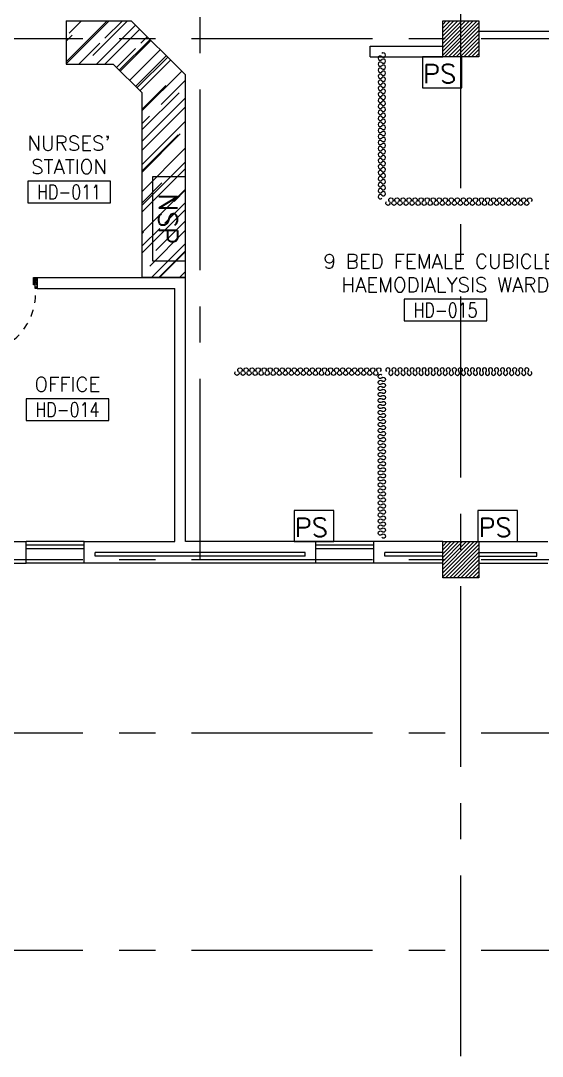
# Model space of a CAD drawing. Extents: x 417866.9 to 417960.2, y 43448 to 43538.2.
# Drawn here: x 417934.66 to 417941.86, y 43460.01 to 43474.32 of the extents above; entities that cross this region are included whole.
import ezdxf
from ezdxf.enums import TextEntityAlignment as Align

# ---------------------------------------------------------------- set-up
doc = ezdxf.new("R2010")
doc.units = 0
doc.header["$MEASUREMENT"] = 0
doc.linetypes.add('CENTERX2', pattern=[4, 2.5, -0.5, 0.5, -0.5])
doc.linetypes.add('HIDDEN', pattern=[0.375, 0.25, -0.125])
doc.layers.get('0').update_dxf_attribs({"color": 11, "linetype": 'CONTINUOUS'})
for name, color, linetype in [('AXES', 11, 'CENTERX2'), ('COL', 11, 'CONTINUOUS'), ('COUNTER', 11, 'CONTINUOUS'), ('DOOR', 11, 'CONTINUOUS'), ('DOOR-DIM', 11, 'CONTINUOUS'), ('E-SYSTEM', 4, 'CONTINUOUS'), ('HAT', 11, 'CONTINUOUS'), ('INSUL', 11, 'CONTINUOUS'), ('RM-BOX', 11, 'CONTINUOUS'), ('RM-NAME', 11, 'CONTINUOUS'), ('RM-NO', 11, 'CONTINUOUS'), ('WALL', 11, 'CONTINUOUS')]:
    doc.layers.add(name, color=color, linetype=linetype)
doc.layers.add('WIN', color=11, linetype='CONTINUOUS', plot=False)
doc.styles.add('ROMANS', font='ROMANS.shx', dxfattribs={"width": 0.6})

# ---------------------------------------------------------------- blocks, each defined once
blk = doc.blocks.new('COL50')
at = {"layer": 'COL'}
blk.add_lwpolyline([(-249.9999999999709, 250), (-249.9999999999418, -250), (250, -250), (249.9999999999709, 250)], close=True, dxfattribs=at)
blk = doc.blocks.new('*X52')
at = {"color": 0}
for p, q in [((245928.5557043089, 10674.12960354455), (246415.4261007644, 11161.00000000003)), ((245928.5557043089, 10727.16261213355), (246362.3930921754, 11161.00000000003)), ((245928.5557043089, 10780.19562072254), (246309.3600835864, 11161.00000000003)), ((245928.5557043089, 10833.22862931153), (246256.3270749974, 11161.00000000003)), ((245928.5557043089, 10886.26163790053), (246203.2940664084, 11161.00000000003)), ((245928.5557043089, 10939.29464648952), (246150.2610578194, 11161.00000000003)), ((245928.5557043089, 10992.32765507852), (246097.2280492304, 11161.00000000003)), ((245928.5557043089, 11045.36066366751), (246044.1950406414, 11161.00000000003)), ((245928.5557043089, 11098.3936722565), (245991.1620320524, 11161.00000000003)), ((245928.5557043089, 11151.4266808455), (245938.1290234635, 11161.00000000003)), ((245968.4591093534, 10661.00000000003), (246428.5557043089, 11121.09659495556)), ((246021.4921179424, 10661.00000000003), (246428.5557043089, 11068.06358636656)), ((246074.5251265313, 10661.00000000003), (246428.5557043089, 11015.03057777757)), ((246127.5581351203, 10661.00000000003), (246428.5557043089, 10961.99756918857)), ((246180.5911437093, 10661.00000000003), (246428.5557043089, 10908.96456059958)), ((246233.6241522983, 10661.00000000003), (246428.5557043089, 10855.93155201059)), ((246286.6571608873, 10661.00000000003), (246428.5557043089, 10802.89854342159)), ((246339.6901694763, 10661.00000000003), (246428.5557043089, 10749.8655348326)), ((246392.7231780653, 10661.00000000003), (246428.5557043089, 10696.8325262436))]:
    blk.add_line(p, q, dxfattribs=at)
blk = doc.blocks.new('RM1')
at = {"layer": 'RM-BOX'}
blk.add_lwpolyline([(569.8908462408872, -200), (-569.890846240829, -200), (-569.8908462407999, -500), (569.8908462407999, -500)], close=True, dxfattribs=at)
at = {"layer": 'RM-NAME', "style": 'ROMANS'}
for tag, p in [('ROOMNAME1', (-5.820766091346741e-11, 323.8095238095266)), ('ROOMNAME2', (0, 0))]:
    blk.add_attdef(tag, text='', height=200, dxfattribs=at).set_placement(p, align=Align.MIDDLE)
at = {"layer": 'RM-NO', "style": 'ROMANS', "width": 0.8}
blk.add_attdef('ROOMNO', text='', height=200, dxfattribs=at).set_placement((0, -350), align=Align.MIDDLE)
blk = doc.blocks.new('A$C00026805')
at = {"layer": 'COUNTER'}
h = blk.add_hatch(dxfattribs=at)
h.set_pattern_fill('AR-RROOF', color=256, scale=300, angle=45, style=0)
h.set_pattern_definition([(45, (-128219.2222807161, -15060.91672509664), (254.5584412271571, 678.8225099390856), [4500, -600, 1500, -300]), (45, (-128043.1526922006, -14672.71510222523), (-494.2676400493967, 70.00357133746823), [900, -99, 1800, -225]), (45, (-128293.4684927406, -14774.53847871609), (960.9581156325181, 1245.21504166951), [2400, -420, 1200, -300])])
h.paths.add_polyline_path([(899.9998057687915, 3549.999801806585), (-0.0001942312228493392, 3549.999801806582), (-0.0001942312228493392, 2949.999801806582), (651.4716683449481, 2949.999801806582), (1049.999805768893, 2551.471664382643), (1049.999805768894, -0.0001981922505365219), (1649.999805768893, -0.0001981922541745007), (1649.999805768894, 2799.999801806498)])
for p, q in [((-0.0001942312228493392, 3549.999801806582), (-0.0001942312228493392, 2949.999801806582)), ((-0.0001942312374012545, 3549.999801806582), (899.9998057687917, 3549.999801806585)), ((899.9998057687917, 3549.999801806585), (1649.999805768894, 2799.999801806498)), ((-0.0001942312374012545, 2949.999801806582), (651.4716683449369, 2949.999801806582)), ((-0.0001942312374012545, 2949.999801806582), (651.4716683449515, 2949.999801806578)), ((651.4716683449515, 2949.999801806578), (1049.999805768908, 2551.471664382629)), ((1649.999805768894, -0.0001981922541745007), (1649.999805768894, 2799.999801806498)), ((1049.999805768894, -0.0001981922541745007), (1049.999805768894, 2551.471664382625)), ((1049.999805768894, -0.0001981922541745007), (1049.999805768908, 2551.471664382629)), ((1649.999805768894, -0.0001981922541745007), (1049.999805768894, -0.0001981922505365219))]:
    blk.add_line(p, q, dxfattribs=at)
blk = doc.blocks.new('*X64')
at = {"color": 0}
for p, q in [((245928.5557043089, 17886.61877164734), (246402.9369326616, 18361.00000000003)), ((245928.5557043089, 17939.65178023633), (246349.9039240726, 18361.00000000003)), ((245928.5557043089, 17992.68478882532), (246296.8709154836, 18361.00000000003)), ((245928.5557043089, 18045.71779741431), (246243.8379068946, 18361.00000000003)), ((245928.5557043089, 18098.7508060033), (246190.8048983056, 18361.00000000003)), ((245928.5557043089, 18151.78381459228), (246137.7718897166, 18361.00000000003)), ((245928.5557043089, 18204.81682318127), (246084.7388811276, 18361.00000000003)), ((245928.5557043089, 18257.84983177026), (246031.7058725386, 18361.00000000003)), ((245928.5557043089, 18310.88284035925), (245978.6728639497, 18361.00000000003)), ((245955.9699412506, 17861.00000000003), (246428.5557043088, 18333.58576305827)), ((246009.0029498396, 17861.00000000003), (246428.5557043088, 18280.55275446928)), ((246062.0359584286, 17861.00000000003), (246428.5557043088, 18227.51974588029)), ((246115.0689670175, 17861.00000000003), (246428.5557043088, 18174.4867372913)), ((246168.1019756066, 17861.00000000003), (246428.5557043088, 18121.45372870232)), ((246221.1349841956, 17861.00000000003), (246428.5557043088, 18068.42072011333)), ((246274.1679927845, 17861.00000000003), (246428.5557043088, 18015.38771152434)), ((246327.2010013735, 17861.00000000003), (246428.5557043088, 17962.35470293535)), ((246380.2340099625, 17861.00000000003), (246428.5557043088, 17909.32169434636))]:
    blk.add_line(p, q, dxfattribs=at)
blk = doc.blocks.new('DOOR90')
at = {"layer": 'DOOR', "color": 7, "linetype": 'ByBlock'}
for p, q in [((-150, 0), (0, 0)), ((-150, 0), (-150, -25)), ((0, -50), (-113.7099299924448, 0)), ((0, -50), (-40.1457343158545, 0)), ((0, -50), (0, 0)), ((-1000, -25), (-1050, -25)), ((-1050, -75), (-1050, -25)), ((-1050, -25), (-1050, -75)), ((-1000, -75), (-1050, -74.99999999947613)), ((-1000, -41.9999999999709), (-1020, -41.9999999999709)), ((-1020, -42), (-1020, -58)), ((-1000, -58), (-1020, -58)), ((-1000, -25), (-1000, -41.9999999999709)), ((-1000, -58), (-1000, -75)), ((-877.6424572214019, -17.79999999995925), (-967.6424572214019, -17.79999999995925)), ((-967.6424572214019, -25), (-967.6424572214019, -17.79999999995925)), ((-967.6424572214019, -75), (-967.6424572214019, -82.20000000004075)), ((-877.6424572214019, -82.20000000004075), (-967.6424572214019, -82.20000000004075)), ((-955.0424572214251, -8.799999999959255), (-890.2424572213786, -8.799999999959255)), ((-955.0424572214251, -17.79999999995925), (-955.0424572214251, -8.799999999959255)), ((-955.0424572214251, -17.79999999995925), (-890.2424572213786, -17.79999999995925)), ((-955.0424572214251, -82.20000000004075), (-890.2424572213786, -82.20000000004075)), ((-955.0424572214251, -82.20000000004075), (-955.0424572214251, -91.20000000004075)), ((-955.0424572214251, -91.20000000004075), (-890.2424572213786, -91.20000000004075)), ((-890.2424572213786, -17.79999999995925), (-890.2424572213786, -8.799999999959255)), ((-890.2424572213786, -82.20000000004075), (-890.2424572213786, -91.20000000004075)), ((-877.6424572214019, -25), (-877.6424572214019, -17.79999999995925)), ((-877.6424572214019, -75), (-877.6424572214019, -82.20000000004075)), ((-200, -25), (-150, -25)), ((-200, -42), (-200, -25)), ((-180, -42), (-200, -42)), ((-200, -58), (-180, -58)), ((-200, -75), (-200, -58)), ((-150, -75), (-200, -75)), ((-180, -58), (-180, -42)), ((-150, -25), (-100, -25)), ((-150, -75), (-150, -25)), ((-100, -25), (-100, -50)), ((0, -50), (-100, -36.64271395650576)), ((-100, -50), (0, -50)), ((0, -850), (-113.7099299924448, -900)), ((-100, -875), (-100, -850)), ((0, -850), (-100, -863.3572860434942)), ((-100, -850), (0, -850)), ((0, -850), (-40.1457343158545, -900)), ((0, -850), (0, -900)), ((-150, -875), (-100, -875)), ((-150, -900), (-150, -875)), ((-150, -900), (0, -900)), ((0, -900), (-150, -900))]:
    blk.add_line(p, q, dxfattribs=at)
at = {"layer": 'DOOR', "linetype": 'ByBlock'}
for p, q in [((-200, -25), (-1000, -25)), ((-200, -42), (-1000, -41.9999999999709)), ((-200, -58), (-1000, -58)), ((-1000, -75), (-200, -75))]:
    blk.add_line(p, q, dxfattribs=at)
at = {"layer": 'DOOR', "color": 7, "linetype": 'ByBlock'}
for centre in [(-922.6424572214019, 23.53094421501737), (-922.6424572214019, -123.5309442149592)]:
    blk.add_circle(centre, 32.39999999998526, dxfattribs=at)
for centre, radius, start, end in [((0, -50), 154.4019578127773, 161.1052885482714, 166.2857707768669), ((0, -50), 94.40195781277725, 148.0181880328085, 180), ((0, -50), 134.4019578127773, 158.159849394549, 169.2800236450682), ((0, -50), 114.4019578127773, 154.0838418822192, 167.37742587102), ((0, -50), 74.40195781277725, 137.7764264185456, 180), ((0, -50), 54.40195781277725, 113.2073828924446, 180), ((0, -50), 34.40195781277725, 90, 180), ((0, -50), 14.40195781277725, 90, 180), ((0, -850), 94.40195781277725, 180, 211.9818119671915), ((0, -850), 74.40195781277725, 180, 222.2235735814543), ((0, -850), 54.40195781277725, 180, 246.7926171075554), ((0, -850), 34.40195781277725, 180, 270), ((0, -850), 14.40195781277725, 180, 270), ((0, -850), 154.4019578127773, 193.7142292231331, 198.8947114517286), ((0, -850), 134.4019578127773, 190.7199763549318, 201.840150605451)]:
    blk.add_arc(centre, radius, start, end, dxfattribs=at)
at = {"layer": 'DOOR', "linetype": 'HIDDEN', "ltscale": 0.5}
blk.add_arc((-222.2222222220153, -49.99999999976717), 828.155208510499, 178.270116378131, 275.0030377036063, dxfattribs=at)
blk = doc.blocks.new('HF16162-P')
at = {"color": 8}
for centre, radius, start, end in [((-0.04014576302142814, 0.03698333281499799), 0.05458433102468179, 313.5683623538007, 226.4316376461993), ((0.1103365924209356, 0.03698333281499799), 0.05458433102468302, 313.5683623538007, 226.4316376461993), ((0.2608189478632994, 0.03698333281499799), 0.05458433102468179, 313.5683623538007, 226.4316376461993), ((0.4113013033056632, 0.03698333281499799), 0.05458433102468179, 313.5683623538007, 226.4316376461993), ((0.5617836588062346, 0.03698333281499799), 0.05458433102468302, 313.5683623538007, 226.4316376461993), ((0.7122660142485984, 0.03698333281499799), 0.05458433102468179, 313.5683623538007, 226.4316376461993), ((0.8627483696909621, 0.03698333281499799), 0.05458433102468179, 313.5683623538007, 226.4316376461993), ((1.013230725133326, 0.03698333281499799), 0.05458433102468302, 313.5683623538007, 226.4316376461993), ((1.163713080633897, 0.03698333281499799), 0.05458433102468179, 313.5683623538007, 226.4316376461993), ((1.314195436076261, 0.03698333281499799), 0.05458433102468179, 313.5683623538007, 226.4316376461993), ((1.464677791518625, 0.03698333281499799), 0.05458433102468302, 313.5683623538007, 226.4316376461993), ((1.615160146960989, 0.03698333281499799), 0.05458433102468179, 313.5683623538007, 226.4316376461993), ((1.76564250246156, 0.03698333281499799), 0.05458433102468179, 313.5683623538007, 226.4316376461993), ((1.916124857903924, 0.03698333281499799), 0.05458433102468302, 313.5683623538007, 226.4316376461993), ((2.066607213346288, 0.03698333281499799), 0.05458433102468179, 313.5683623538007, 226.4316376461993), ((2.217089568788651, 0.03698333281499799), 0.05458433102468179, 313.5683623538007, 226.4316376461993), ((2.367571924231015, 0.03698333281499799), 0.05458433102468302, 313.5683623538007, 226.4316376461993), ((2.518054279731587, 0.03698333281499799), 0.05458433102468179, 313.5683623538007, 226.4316376461993), ((2.66853663517395, 0.03698333281499799), 0.05458433102468179, 313.5683623538007, 226.4316376461993), ((2.819018990616314, 0.03698333281499799), 0.05458433102468425, 313.5683623538007, 226.4316376461993), ((2.969501346058678, 0.03698333281499799), 0.05458433102468179, 313.5683623538007, 226.4316376461993), ((3.119983701559249, 0.03698333281499799), 0.05458433102468179, 313.5683623538007, 226.4316376461993), ((3.270466057001613, 0.03698333281499799), 0.05458433102468425, 313.5683623538007, 226.4316376461993), ((3.420948412443977, 0.03698333281499799), 0.05458433102468179, 313.5683623538007, 226.4316376461993), ((0.03509541467064992, -0.04211509918968659), 0.05458433102468057, 133.5683623538007, 46.43163764619928), ((0.1855777701712213, -0.04211509918968659), 0.05458433102468057, 133.5683623538007, 46.43163764619928), ((0.3360601256135851, -0.04211509918968659), 0.05458433102468057, 133.5683623538007, 46.43163764619928), ((0.4865424810559489, -0.04211509918968659), 0.05458433102468057, 133.5683623538007, 46.43163764619928), ((0.6370248364983127, -0.04211509918968659), 0.05458433102468057, 133.5683623538007, 46.43163764619928), ((0.7875071919406764, -0.04211509918968659), 0.05458433102468057, 133.5683623538007, 46.43163764619928), ((0.9379895474412479, -0.04211509918968659), 0.05458433102468057, 133.5683623538007, 46.43163764619928), ((1.088471902883612, -0.04211509918968659), 0.05458433102468057, 133.5683623538007, 46.43163764619928), ((1.238954258325975, -0.04211509918968659), 0.05458433102468057, 133.5683623538007, 46.43163764619928), ((1.389436613768339, -0.04211509918968659), 0.05458433102468057, 133.5683623538007, 46.43163764619928), ((1.539918969268911, -0.04211509918968659), 0.05458433102468057, 133.5683623538007, 46.43163764619928), ((1.690401324711274, -0.04211509918968659), 0.05458433102468057, 133.5683623538007, 46.43163764619928), ((1.840883680153638, -0.04211509918968659), 0.05458433102468057, 133.5683623538007, 46.43163764619928), ((1.991366035596002, -0.04211509918968659), 0.05458433102468057, 133.5683623538007, 46.43163764619928), ((2.141848391096573, -0.04211509918968659), 0.05458433102468057, 133.5683623538007, 46.43163764619928), ((2.292330746538937, -0.04211509918968659), 0.05458433102468057, 133.5683623538007, 46.43163764619928), ((2.442813101981301, -0.04211509918968659), 0.05458433102468057, 133.5683623538007, 46.43163764619928), ((2.593295457423665, -0.04211509918968659), 0.05458433102467935, 133.5683623538007, 46.43163764619928), ((2.743777812924236, -0.04211509918968659), 0.05458433102468179, 133.5683623538007, 46.43163764619928), ((2.8942601683666, -0.04211509918968659), 0.05458433102467677, 133.5683623538007, 46.43163764619928), ((3.044742523808964, -0.04211509918968659), 0.05458433102467935, 133.5683623538007, 46.43163764619928), ((3.195224879251327, -0.04211509918968659), 0.05458433102468179, 133.5683623538007, 46.43163764619928), ((3.345707234693691, -0.04211509918968659), 0.05458433102467677, 133.5683623538007, 46.43163764619928), ((3.496189590194263, -0.04211509918968659), 0.05458433102467935, 133.5683623538007, 46.43163764619928)]:
    blk.add_arc(centre, radius, start, end, dxfattribs=at)

msp = doc.modelspace()

# ---------------------------------------------------------------- linework, layer by layer
at = {"color": 8, "extrusion": (0, 0, -1)}
for centre, major_axis, ratio, start_param, end_param in [((417939.6241168632, 43467.40842337589), (-0.02136888260628976, 0.02136888260628976), 0.9999999998338526, 3.116605862910713, 7.87896842481971), ((417939.6241168632, 43467.32511006391), (-0.02136888260628976, 0.02136888260628976), 0.9999999998338526, 3.116605862910713, 7.87896842481971), ((417939.6679090562, 43467.3667667199), (-0.02136888260628976, 0.02136888260628976), 0.9999999998338526, 6.258198516500507, 11.0205610784095), ((417939.6241168632, 43467.24179675196), (-0.02136888260264837, 0.02136888260264837), 0.9999999999999998, 3.116605862740417, 7.878968424823859), ((417939.6679090562, 43467.28345340795), (0.02136888260628975, 0.02136888260628975), 0.9999999998338527, 4.687402189539463, 9.449764751448457), ((417939.6679090562, 43467.20014009596), (-0.02136888260628976, 0.02136888260628976), 0.9999999998338526, 6.258198516500507, 11.0205610784095)]:
    msp.add_ellipse(centre, major_axis=major_axis, ratio=ratio, start_param=start_param, end_param=end_param, dxfattribs=at)
at = {"layer": 'AXES'}
for p, q in [((417940.7366168633, 43460.01002843701), (417940.7366168633, 43537.5491122161)), ((417937.1366168633, 43466.87432208098), (417937.1366168633, 43525.69432208099)), ((417959.51937435, 43474.074322081), (417889.6966168632, 43474.074322081)), ((417959.51937435, 43466.87432208098), (417890.8966168632, 43466.87432208098)), ((417959.51937435, 43464.47432208099), (417881.2966168632, 43464.47432208099)), ((417959.51937435, 43464.47432208099), (417889.6966168632, 43464.47432208099)), ((417959.51937435, 43461.47432208099), (417887.8966168632, 43461.47432208099)), ((417959.51937435, 43461.47432208099), (417887.8966168632, 43461.47432208099))]:
    msp.add_line(p, q, dxfattribs=at)
at = {"layer": 'E-SYSTEM', "color": 4}
for points in [[(417940.2080209166, 43473.82394301174), (417940.2080209166, 43473.39532474331), (417940.7532379879, 43473.39532474331), (417940.7532379879, 43473.82394301174)], [(417936.9366169417, 43472.16752779643), (417936.4789411533, 43472.16752779643), (417936.4789411533, 43471.00439819358), (417936.9366169417, 43471.00439819358)], [(417938.4366168632, 43467.55294034941), (417938.4366168632, 43467.12432208098), (417938.9818339345, 43467.12432208098), (417938.9818339345, 43467.55294034941)], [(417940.9734989639, 43467.55294022989), (417940.9734989639, 43467.12432196146), (417941.5187160351, 43467.12432196146), (417941.5187160351, 43467.55294022989)]]:
    msp.add_lwpolyline(points, close=True, dxfattribs=at)
at = {"layer": 'INSUL'}
for p, q in [((417935.6866168632, 43466.924322081), (417935.6866168632, 43466.97432208099)), ((417938.5866168633, 43466.97432208099), (417935.6866168632, 43466.97432208099)), ((417938.5866168633, 43466.924322081), (417938.5866168633, 43466.97432208099)), ((417940.4866168633, 43466.97432208099), (417939.6866168632, 43466.97432208099)), ((417939.6866168632, 43466.924322081), (417939.6866168632, 43466.97432208099)), ((417940.9866168633, 43466.97432208099), (417941.7866168632, 43466.97432208099)), ((417941.7866168632, 43466.924322081), (417941.7866168632, 43466.97432208099)), ((417938.5866168633, 43466.924322081), (417935.6866168632, 43466.924322081)), ((417940.4866168633, 43466.924322081), (417939.6866168632, 43466.924322081)), ((417940.9866168633, 43466.924322081), (417941.7866168632, 43466.924322081))]:
    msp.add_line(p, q, dxfattribs=at)
at = {"layer": 'WALL'}
for p, q in [((417947.6866168632, 43474.174322081), (417940.9866168633, 43474.174322081)), ((417939.4866168633, 43473.97432208099), (417940.4866168633, 43473.97432208099)), ((417939.4866168633, 43473.824322081), (417939.4866168633, 43473.97432208099)), ((417939.4866168633, 43473.824322081), (417939.4866168633, 43473.97432208099)), ((417939.4866168633, 43473.824322081), (417940.4866168633, 43473.824322081)), ((417934.8866168633, 43470.77432208101), (417936.9366168632, 43470.77432208101)), ((417934.8866168633, 43470.62432208098), (417934.8866168633, 43470.77432208101)), ((417936.9366168632, 43467.12432208098), (417936.9366168632, 43470.77432208101)), ((417934.8866168633, 43470.62432208098), (417936.7866168632, 43470.62432208098)), ((417936.7866168632, 43467.12432208098), (417936.7866168632, 43470.62432208098)), ((417933.7866168632, 43467.12432208098), (417934.7366168633, 43467.12432208098)), ((417934.7366168633, 43466.824322081), (417934.7366168633, 43467.12432208098)), ((417935.5366168632, 43466.824322081), (417935.5366168632, 43467.12432208098)), ((417935.5366168632, 43467.12432208098), (417936.7866168632, 43467.12432208098)), ((417938.7366168633, 43467.12432208098), (417936.9366168632, 43467.12432208098)), ((417938.7366168633, 43466.824322081), (417938.7366168633, 43467.12432208098)), ((417940.4866168633, 43467.12432208098), (417939.5366168632, 43467.12432208098)), ((417939.5366168632, 43466.824322081), (417939.5366168632, 43467.12432208098)), ((417940.9866168633, 43467.12432208098), (417941.9366168632, 43467.12432208098)), ((417933.7866168632, 43466.824322081), (417934.7366168633, 43466.824322081)), ((417938.7366168633, 43466.824322081), (417935.5366168632, 43466.824322081)), ((417940.4866168633, 43466.824322081), (417939.5366168632, 43466.824322081)), ((417940.9866168633, 43466.824322081), (417941.9366168632, 43466.824322081))]:
    msp.add_line(p, q, dxfattribs=at)
at = {"layer": 'WIN'}
for p, q in [((417935.5366168632, 43467.12432208098), (417934.7366168633, 43467.12432208098)), ((417935.5366168632, 43467.074322081), (417934.7366168633, 43467.074322081)), ((417939.5366168632, 43467.12432208098), (417938.7366168633, 43467.12432208098)), ((417939.5366168632, 43467.074322081), (417938.7366168633, 43467.074322081)), ((417935.5366168632, 43467.02432208101), (417934.7366168633, 43467.02432208101)), ((417939.5366168632, 43467.02432208101), (417938.7366168633, 43467.02432208101)), ((417935.5366168632, 43466.824322081), (417934.7366168633, 43466.824322081)), ((417939.5366168632, 43466.824322081), (417938.7366168633, 43466.824322081))]:
    msp.add_line(p, q, dxfattribs=at)

# ---------------------------------------------------------------- block references
at = {"color": 11, "yscale": 0.5536417322873604, "zscale": 0.5536417322834644}
for p, xscale, rotation in [((417939.6445923797, 43471.9129276689), 0.5536417323164642, 90), ((417937.6691738719, 43469.47290150098), -0.5536417323164642, 180), ((417941.6666442404, 43469.47290150098), 0.5536417323164642, 180), ((417939.6445923797, 43469.38571649309), -0.5536417323164642, 90)]:
    msp.add_blockref('HF16162-P', p, dxfattribs=dict(at, xscale=xscale, rotation=rotation))
at = {"color": 11, "xscale": -0.5536417323164642, "yscale": 0.5536417322873604, "zscale": 0.5536417322834644}
msp.add_blockref('HF16162-P', (417941.6666442404, 43471.82574266101), dxfattribs=at)
at = {"layer": 'COL', "xscale": -0.001000000047497451, "yscale": 0.0009999999892897904, "zscale": 0.001}
for p in [(417940.7366168633, 43474.074322081), (417940.7366168633, 43466.87432208098)]:
    msp.add_blockref('COL50', p, dxfattribs=at)
at = {"layer": 'COUNTER', "xscale": 0.001000000047497451, "yscale": 0.0009999999892897904, "zscale": 0.001}
msp.add_blockref('A$C00026805', (417935.2866170575, 43470.77432227918), dxfattribs=at)
at = {"layer": 'DOOR-DIM', "xscale": 0.0009999999892897904, "yscale": 0.0009999999892897904, "zscale": 0.001, "rotation": 90}
msp.add_blockref('DOOR90', (417933.9866168633, 43470.77432208101), dxfattribs=at)
at = {"layer": 'HAT', "xscale": 0.001000000047497451, "yscale": 0.0009999999892897904, "zscale": 0.001}
for name in ['*X64', '*X52']:
    msp.add_blockref(name, (417694.558061159, 43455.96332208099), dxfattribs=at)
for p, values in [((417935.3284110277, 43472.30722639765), {'ROOMNO': 'HD-011', 'ROOMNAME2': 'STATION', 'ROOMNAME1': "NURSES'"}), ((417940.5250163871, 43470.67387103066), {'ROOMNO': 'HD-015', 'ROOMNAME2': 'HAEMODIALYSIS WARD', 'ROOMNAME1': '9 BED FEMALE CUBICLES'}), ((417935.305082703, 43469.299068436), {'ROOMNO': 'HD-014', 'ROOMNAME2': 'OFFICE'})]:
    msp.add_blockref('RM1', p, dxfattribs=at).add_auto_attribs(values)

# ---------------------------------------------------------------- texts
at = {"layer": 'E-SYSTEM', "color": 4, "style": 'ROMANS'}
for p in [(417940.2152911336, 43473.46070699878), (417938.4438870802, 43467.18970433646), (417940.9807691808, 43467.18970421693)]:
    msp.add_text('PS', height=0.26, dxfattribs=at).set_placement(p)
msp.add_text('NSP', height=0.26, rotation=270, dxfattribs=at).set_placement((417936.5661169539, 43471.93490098132))

doc.saveas('drawing.dxf')
